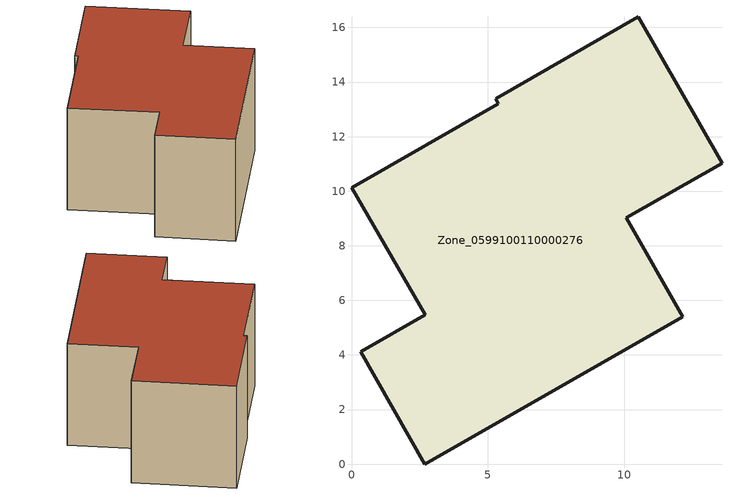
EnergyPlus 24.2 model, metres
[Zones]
Zone_0599100110000276
 floor ground (C_G): 0.33,4.12 2.71,5.47 0,10.13 5.38,13.21 5.28,13.4 10.52,16.39 13.57,11.02 10.06,9.02 12.13,5.4 2.69,0 z0
 wall outside (C_F): 2.71,5.47 0.33,4.12 2.69,0 12.13,5.4 10.06,9.02 13.57,11.02 10.52,16.39 5.28,13.4 5.38,13.21 0,10.13 2.71,5.47 z0:6.8
 roof outside (C_R): 10.52,16.39 5.28,13.4 5.38,13.21 0,10.13 2.71,5.47 0.33,4.12 2.69,0 12.13,5.4 10.06,9.02 13.57,11.02 z6.8
[BUILDING]
Pand.0599100110000276: North Axis=0; Terrain=City; Loads Convergence Tolerance Value=0.04; Temperature Convergence Tolerance Value=0.4; Solar Distribution=FullExterior; Maximum Number of Warmup Days=25; Minimum Number of Warmup Days=1
[Site:Location]
Rotterdam.The.Hague.AP_ZH_NLD Design_Conditions: Latitude=51.96; Longitude=4.45; Time Zone=1; Elevation=-4.5
[SITE:GROUNDTEMPERATURE:BUILDINGSURFACE]
18, 18, 18, 18, 18, 18, 18, 18, 18, 18, 18, 18
[MATERIAL] Thermal Absorptance=0.9; Solar Absorptance=0.7; Visible Absorptance=0.7
Name | Roughness | Thickness | Conductivity | Density | Specific Heat
G.D.2015-2018 | MediumSmooth | 0.15 | 0.0428571 | 540 | 1210
F.D.2015-2018 | Rough | 0.3 | 0.0666667 | 1920 | 840
R.D.2015-2018 | MediumRough | 0.2 | 0.0333333 | 1500 | 1000
[CONSTRUCTION]
C_G: G.D.2015-2018
C_F: F.D.2015-2018
C_R: R.D.2015-2018
[ZONE]
Zone_0599100110000276: Type=1; Multiplier=1; Ceiling Height=Autocalculate; Volume=Autocalculate; Floor Area=autocalculate; Part of Total Floor Area=Yes
[ZONEINFILTRATION:DESIGNFLOWRATE]
Infil_Zone_0599100110000276: Zone or ZoneList or Space or SpaceList=Zone_0599100110000276; Schedule=AlwaysOn; Design Flow Rate Calculation Method=Flow/Area; Flow Rate per Floor Area=0.0021; Constant Term Coefficient=1; Temperature Term Coefficient=0; Velocity Term Coefficient=0; Velocity Squared Term Coefficient=0
[HVACTEMPLATE:ZONE:IDEALLOADSAIRSYSTEM]
Zone_0599100110000276: Maximum Heating Supply Air Temperature=50; Minimum Cooling Supply Air Temperature=13; Maximum Heating Supply Air Humidity Ratio=0.0156; Minimum Cooling Supply Air Humidity Ratio=0.0077; Heating Limit=NoLimit; Cooling Limit=NoLimit; Dehumidification Control Type=ConstantSensibleHeatRatio; Cooling Sensible Heat Ratio=0.7; Dehumidification Setpoint=60; Humidification Control Type=None; Humidification Setpoint=30; Outdoor Air Method=None; Outdoor Air Flow Rate per Person=0.00944; Outdoor Air Flow Rate per Zone Floor Area=0; Outdoor Air Flow Rate per Zone=0; Demand Controlled Ventilation Type=None; Outdoor Air Economizer Type=NoEconomizer; Heat Recovery Type=None; Sensible Heat Recovery Effectiveness=0.7; Latent Heat Recovery Effectiveness=0.65
[ZONECONTROL:THERMOSTAT]
ThermostatControl_Zone_0599100110000276: Zone or ZoneList=Zone_0599100110000276; Control Type Schedule=DualSetpointControlType; Control 1=Thermostat_Zone_0599100110000276; Temperature Difference Between Cutout And Setpoint=0
[THERMOSTATSETPOINT:DUALSETPOINT]
Thermostat_Zone_0599100110000276: Heating Setpoint Temperature Schedule=HeatingSetpoint_Zone_0599100110000276; Cooling Setpoint Temperature Schedule=CoolingSetpoint_Zone_0599100110000276
[SCHEDULE:COMPACT]
HeatingSetpoint_Zone_0599100110000276: Through: 12/31, For: AllDays, Until: 24:00, 21
CoolingSetpoint_Zone_0599100110000276: Through: 12/31, For: AllDays, Until: 24:00, 24
DualSetpointControlType: Through: 12/31, For: AllDays, Until: 24:00, 4
AlwaysOn: Through: 12/31, For: AllDays, Until: 24:00, 1
